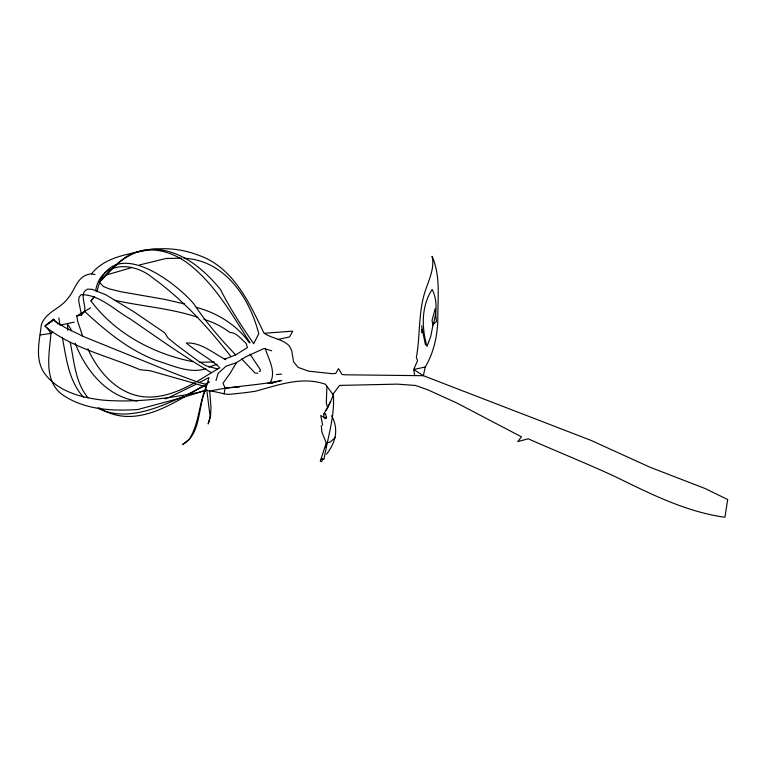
<?xml version="1.0" encoding="UTF-8"?>
<svg xmlns="http://www.w3.org/2000/svg" width="766" height="766" viewBox="0 0 766 766"><rect width="100%" height="100%" fill="white"/><g stroke="black" fill="none" stroke-linecap="round" stroke-linejoin="round"><path stroke-width="1.15" d="M82.68 336.245L77.72 321.404L76.801 315.908L81.512 315.085L84.624 311.379C86.185 304.389 78.668 292.851 87.678 289.117L92.322 289.395L105.603 294.651L134.261 312.03L164.719 332.817L168.013 337.998L176.917 345.284L198.461 361.198L205.92 365.736L217.64 368.973L219.832 367.891C210.468 358.67 195.062 350.809 186.358 343.053C201.075 342.086 213.274 353.375 225.855 359.675M323.827 417.307L323.903 413.87L330.644 401.633L333.306 394.883L325.368 384.206C301.842 376.077 278.326 385.078 255.595 391.215C246.604 392.604 237.565 393.561 228.507 394.385C218.473 393.398 209.137 388.439 198.892 392.278C167.208 398.741 134.711 402.82 102.366 400.063C81.464 397.611 58.57 391.771 45.165 374.258C34.24 359.656 39.535 341.109 41.345 324.698C45.788 311.886 60.169 308.89 67.647 298.644C75.662 289.701 77.012 275.061 91.489 273.864C105.296 256.418 129.339 254.034 149.686 249.649C165.896 247.399 182.614 249.18 197.925 255.021C233.008 266.874 249.151 302.197 263.906 333.066C272.007 338.658 282.242 338.696 289.385 345.954L291.75 350.79L293.56 361.83L298.261 367.45L308.602 371.156L332.616 373.731L335.738 373.396L338.534 368.637L342 374.488L344.7 374.794L423.368 375.704L590.835 440.306L649.913 467.193L705.237 488.584L727.7 499.537L724.914 517.261C686.279 511.918 650.87 494.08 616.209 477.113C587.196 463.631 557.504 451.777 528.272 438.813L517.778 441.589L521.445 436.831L456.402 402.792L427.964 389.875L415.632 385.48L397.41 384.13L339.577 385.413L332.961 394.193M326.91 386.418L326.306 403.28L327.695 407.617M224.065 394.088L225.166 387.989L222.983 383.239L230.049 373.435L236.445 362.682L245.503 356.927L264.011 348.492L271.671 350.809M326.536 454.2C335.738 442.327 338.974 429.276 331.649 415.708M433.001 325.014L430.77 336.312L426.988 346.404C421.568 327.551 421.176 306.419 432.158 289.433C437.75 300.693 436.668 313.38 433.001 325.014L432.014 320.514L435.26 308.545L436.419 321.615L433.173 324.363M58.197 324.2L53.467 319.259L54.941 321.184L65.292 327.676L84.327 336.896L174.648 373.492L196.469 381.707L207.002 384.685C198.93 402.006 199.639 422.765 189.221 439.445L182.404 444.644C201.027 434.446 197.705 408.68 205.001 391.235M425.245 366.991L423.368 375.704L413.707 369.518L417.556 360.662L416.378 357.435C420.658 334.033 417.824 309.454 426.739 286.838C430.147 277.091 434.676 266.386 432.034 256.265C440.795 275.76 437.654 298.079 437.836 318.924C437.443 335.575 433.872 352.609 425.245 366.991L413.707 369.518L414.684 375.455M321.28 425.59L321.854 431.909L326.249 442.94L320.265 461.247L321.672 461.678L322.85 458.844M325.684 447.153L326.814 442.729M97.004 291.779C109.212 233.314 172.273 278.92 193.884 303.901C205.93 322.266 220.484 339.079 235.689 354.888L247.428 347.563L246.202 343.446C241.166 339.204 236.359 332.367 229.656 332.387C221.977 326.421 213.092 322.189 203.833 319.25M216.012 380.568L218.128 373.32L226.018 366.234L236.445 362.682M95.626 290.831C100.356 261.034 133.14 261.455 152.444 277.665C182.72 299.506 208.189 327.331 231.016 356.659L235.689 354.888M205.661 389.118L206.322 387.002L192.898 382.914L150.04 370.715L139.958 369.71C108.341 356.066 72.569 348.386 45.261 326.603L45.347 325.713L54.099 319.518L45.07 325.943L53.467 319.259M421.559 325.828L425.465 344.892M326.316 410.375L330.644 401.633M192.764 361.657C153.602 354.036 114.881 333.296 90.963 300.923L94.161 296.739M184.462 303.92L164.297 299.305L121.047 291.76L109.289 288.878L103.458 286.541L99.321 282.147C115.13 263.906 133.897 245.886 160.257 249.831C185.171 253.173 205.106 270.791 220.503 289.529C229.877 308.258 241.721 326.421 253.709 343.695L258.755 333.765C249.639 297.83 224.764 260.095 183.964 258.266M90.963 300.923L94.687 296.576M324.87 418.705L326.239 417.164M52.595 331.946L50.949 333.459L40.148 334.924M335.489 437.3L330.338 441.963L326.249 442.94M99.321 282.147C111.683 270.647 121.947 254.772 139.785 251.267C156.398 247.159 173.623 253.163 187.172 262.795C214.662 283.458 231.849 314.328 250.022 342.804L249.007 342.306C236.464 324.717 217.094 312.863 196.297 307.338M217.64 368.973L196.805 381.631M203.268 385.719C172.676 403.787 134.759 430.387 99.044 407.78M205.269 384.446L209.29 381.899L207.347 383.278L208.946 377.533L198.825 382.77M76.801 315.908L90.532 307.865M267.784 383.412L270.8 381.746C275.884 370.447 268.502 359.321 265.295 348.607M207.002 384.685L186.416 394.997M203.632 391.531L207.031 389.798C184.357 397.573 160.917 403.098 137.966 409.494C113.033 411.179 85.859 409.944 64.229 395.917C42.781 382.397 49.283 354.399 50.949 333.459L47.147 327.905M217.171 364.223L208.812 367.125M195.684 384.427L168.089 397.937M195.024 382.56C177.971 392.029 158.236 400.063 138.407 395.955C114.555 390.794 97.426 370.083 87.831 348.741M205.824 368.59C190.447 374.239 171.785 365.258 156.647 360.595C128.908 350.244 105.986 331.171 84.624 311.379M183.409 396.386C157.308 408.154 125.49 422.229 97.569 408.087M320.609 459.686L322.141 458.978L323.884 459.37L324.162 458.566C327.666 437.597 335.001 416.11 333.306 394.883M231.016 356.659L224.275 359.264M270.973 383.249L273.012 382.464L269.642 383.393M259.291 371.491L260.373 371.156L260.287 369.624L250.022 354.131M106.828 274.86L131.503 267.64M139.536 264.95L166.069 258.496L181.58 258.152M74.13 322.132L60.016 325.148L58.877 317.871M165.044 398.827L167.017 398.291M271.796 383.077L281.687 380.453C258.678 385.355 234.913 385.892 211.904 390.631M278.001 339.51L289.615 336.887L292.727 331.132L264.509 333.248M214.221 361.935L199.993 362.28M276.363 374.555L281.543 374.105M225.166 387.989L239.576 386.945M323.903 413.87L325.665 413.879L326.44 417.939L326.172 418.504L320.772 415.507L322.658 425.13M257.845 373.272L254.982 372.994L241.74 358.967M137.248 401.02C106.934 396.941 85.495 370.15 75.154 343.12M91.489 273.864L95.013 274.582M114.938 300.31C142.447 306.477 170.923 308.315 197.772 317.315M211.445 372.669C183.333 356.267 156.8 337.27 129.99 318.79C114.479 310.077 99.8 294.613 81.119 294.632L79.013 297.17L78.707 301.124L81.512 315.085M45.347 325.713L45.864 326.086M83.657 397.372C68.567 380.989 66.355 358.21 62.295 337.346M88.042 397.793C75.106 382.272 74.206 361.332 70.242 342.412M71.209 330.893L70.731 328.92L67.465 323.999L67.753 330.242M207.04 392.173L210.267 417.47L208.17 423.962L210.612 415.153L210.995 407.522L209.645 390.411M421.673 329.313L421.779 332.798"/></g></svg>
